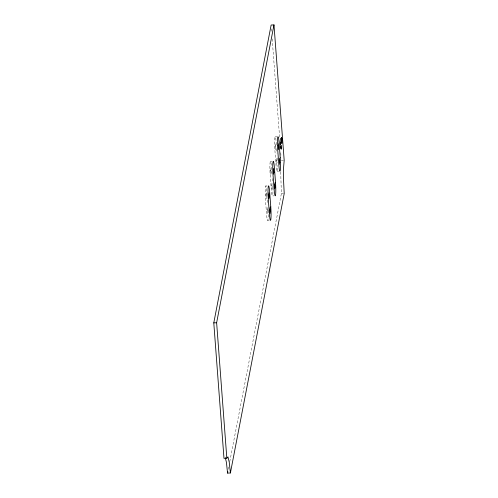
<?xml version="1.0" encoding="UTF-8"?>
<svg xmlns="http://www.w3.org/2000/svg" width="498" height="498" viewBox="0 0 498 498"><rect width="100%" height="100%" fill="white"/><g stroke="black" fill="none" stroke-linecap="round" stroke-linejoin="round"><path stroke-width="0.37" stroke-dasharray="2.49 1.87" d="M228.296 469.284L228.738 466.993M229.765 461.646L281.37 193.647L280.704 172.096M275.101 136.9L277.23 136.813M281.345 160.493L283.474 160.406M270.37 161.439L271.796 161.383M277.199 171.387L278.619 171.331M265.646 185.978L267.065 185.916M281.37 193.647L283.505 193.56M272.026 173.951L271.559 167.782A9.985 0.896 87.6 0 0 270.171 162.049A9.985 0.896 87.6 0 0 270.184 174.941L271.286 189.582A9.985 0.896 87.6 0 0 272.474 195.926L273.894 195.87M267.75 220.465L269.169 220.409M275.276 145.503L275.917 148.149M276.378 160.138L277.019 162.79M270.551 170.042L271.192 172.688M271.653 184.677L272.294 187.329M265.826 194.575L266.467 197.227M266.928 209.216L267.569 211.862M271.435 28.89L271.609 31.212M272.194 38.95L279.596 137.267M280.76 152.749L280.99 155.849M276.402 144.787L276.284 143.243A9.985 0.896 87.6 0 0 274.896 137.51A9.985 0.896 87.6 0 0 274.908 150.402L276.01 165.043A9.985 0.896 87.6 0 0 277.081 171.436A9.985 0.896 87.6 0 0 277.685 165.523M276.695 148.641L277.044 153.26M272.375 178.57L272.661 182.424M267.065 195.403L266.835 192.321A9.985 0.896 87.6 0 0 265.446 186.588A9.985 0.896 87.6 0 0 265.459 199.48L266.561 214.121A9.985 0.896 87.6 0 0 267.856 220.241A9.985 0.896 87.6 0 0 268.098 209.496M267.414 200.028L267.65 203.109M276.695 158.489L276.701 164.44M275.593 143.847L275.599 149.798M271.97 183.027L271.976 188.979M270.868 168.386L270.875 174.337M267.245 207.566L267.252 213.518M266.144 192.925L266.15 198.876M277.386 157.885A9.985 0.896 87.6 0 1 277.629 162.379M272.923 187.559A9.985 0.896 87.6 0 1 272.474 195.926"/><path stroke-width="0.75" d="M230.4 472.982L229.261 462.237L227.953 456.84L226.827 458.228L223.982 458.347L213.785 322.872L271.142 25.018L273.987 24.9L284.184 160.375L283.536 168.187L283.549 180.32L284.215 193.529L230.4 472.982L227.561 473.1L226.422 462.356L225.277 457.631M226.827 458.228L216.63 322.754L273.987 24.9M280.66 138.369C279.895 139.16 279.895 149.406 280.94 142.055M281.196 142.553L281.6 140.473L281.824 143.486L281.986 138.463L281.37 137.454L281.582 140.262M280.536 148.286C281.438 138.674 281.569 155.332 280.878 146.804M227.561 473.1L227.854 471.575M213.785 322.872L216.63 322.754M278.114 145.385L278.756 148.031M279.216 160.02L279.857 162.672M273.39 169.924L274.031 172.569M274.491 184.559L275.133 187.211M268.665 194.463L269.306 197.108M269.767 209.098L270.408 211.75M279.534 158.37L279.54 164.321M278.432 143.735L278.438 149.686M274.809 182.909L274.815 188.86M273.707 168.268L273.713 174.219M270.084 207.448L270.09 213.399M268.982 192.807L268.988 198.758M280.231 157.766L279.129 143.131A9.985 0.896 87.6 0 0 277.735 137.392A9.985 0.896 87.6 0 0 277.747 150.284L278.849 164.925A9.985 0.896 87.6 0 0 280.243 170.665A9.985 0.896 87.6 0 0 280.231 157.766M275.506 182.305L274.404 167.67A9.985 0.896 87.6 0 0 273.01 161.931A9.985 0.896 87.6 0 0 273.022 174.823L274.124 189.464A9.985 0.896 87.6 0 0 275.512 195.204A9.985 0.896 87.6 0 0 275.506 182.305M270.775 206.844L269.673 192.203A9.985 0.896 87.6 0 0 268.285 186.47A9.985 0.896 87.6 0 0 268.298 199.362L269.399 214.003A9.985 0.896 87.6 0 0 270.788 219.736A9.985 0.896 87.6 0 0 270.775 206.844"/></g></svg>
